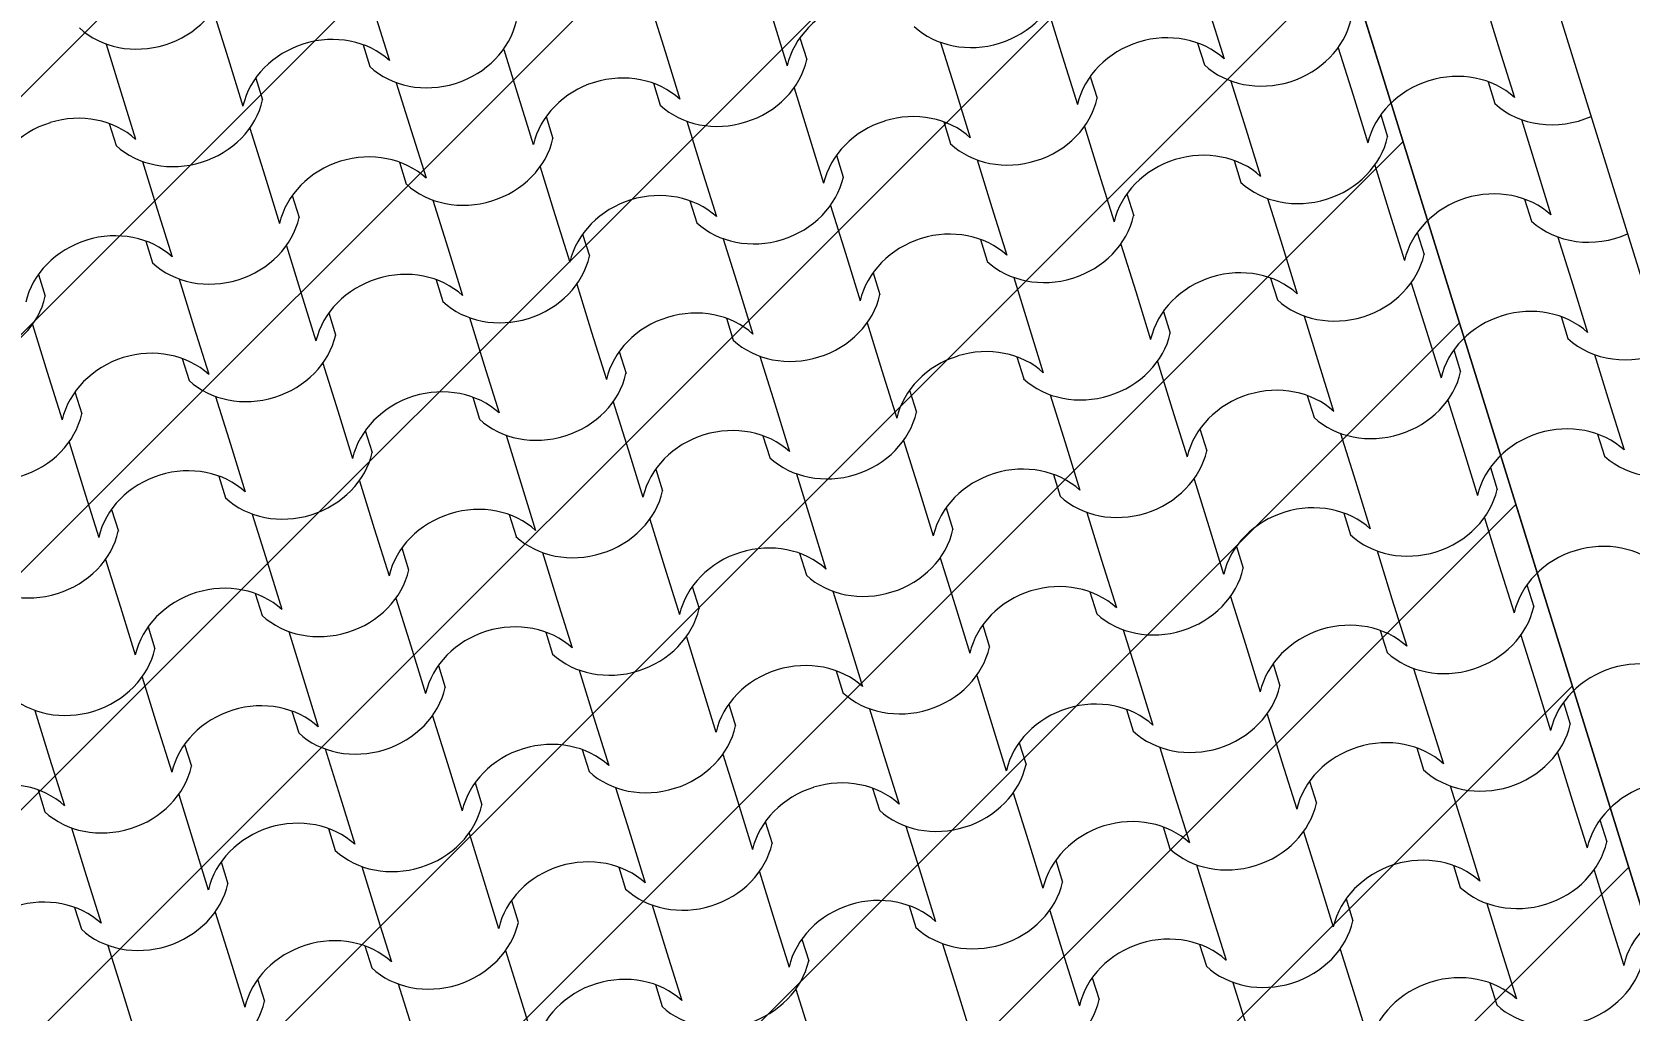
# Model space of a CAD drawing. Header units: metres. Extents: x -111189 to -108577, y -72951 to -72647.
# Drawn here: x -111163.467 to -111161.758, y -72921.207 to -72920.16 of the extents above; entities that cross this region are included whole.
import ezdxf

# ---------------------------------------------------------------- set-up
doc = ezdxf.new("R2010")
doc.units = ezdxf.units.M
doc.header["$MEASUREMENT"] = 0
doc.set_wipeout_variables(frame=1)
doc.linetypes.add('OTK - Traço Ponto', pattern=[0.2, 0.1, -0.05, 0, -0.05])
doc.linetypes.add('Wipeout_Contour', pattern=[1, 0, -1])
for name, color, linetype in [('00 - Cotas Implantação', 7, 'Continuous'), ('02 - PASSEIOS', 7, 'Continuous'), ('03 - COBERTURA', 7, 'Continuous'), ('03 - LAJES', 7, 'Continuous'), ('13 - IMPLANTAÇÃO (apoio).Layer Apoio', 7, 'Continuous')]:
    doc.layers.add(name, color=color, linetype=linetype)
doc.styles.add('ESTILO_GERADO_2', font='malgunsl.ttf')
doc.dimstyles.new('ESTILO_GERADO__1', dxfattribs={"dimtxt": 0.15, "dimasz": 0.095, "dimexe": 0.18, "dimexo": 0.5, "dimgap": 0, "dimtad": 1, "dimzin": 0, "dimdsep": 46, "dimtxsty": 'ESTILO_GERADO_2', "dimblk": 'ARROWHEAD_2', "dimblk1": 'ARROWHEAD_2', "dimblk2": 'ARROWHEAD_2', "dimcen": 0.09, "dimclrd": 7, "dimclre": 7, "dimclrt": 7, "dimadec": 0, "dimazin": 0, "dimtfac": 1, "dimtdec": 4, "dimtmove": 0, "dimatfit": 3, "dimfxl": 1, "dimtolj": 1, "dimtzin": 0, "dimarcsym": 0})

# ---------------------------------------------------------------- blocks, each defined once
blk = doc.blocks.new('Malha_8_1', base_point=(-111182.45, -72914.5203))
at = {"color": 254, "linetype": 'Wipeout_Contour', "lineweight": 0, "ltscale": 1861428.278801215}
blk.add_wipeout([(-111182.45, -72914.5203), (-111181.1398, -72916.9324), (-111179.283, -72920.3506), (-111178.6992, -72921.4255), (-111173.1932, -72931.5618), (-111171.3979, -72934.867), (-111163.9365, -72948.6033), (-111162.5896, -72948.18), (-111170.1617, -72934.1975), (-111171.9536, -72930.8885), (-111177.4458, -72920.7467), (-111178.0283, -72919.6711), (-111179.8807, -72916.2505), (-111181.0503, -72914.0907)], dxfattribs=at).dxf.layer = '02 - PASSEIOS'
blk = doc.blocks.new('Laje_9_1', base_point=(-111163.2274, -72916.3267))
at = {"layer": '03 - LAJES', "color": 7, "linetype": 'Continuous', "lineweight": 13, "flags": 128}
blk.add_lwpolyline([(-111163.2274, -72916.3267), (-111160.2738, -72925.8282)], close=True, dxfattribs=at)
blk = doc.blocks.new('Cobertura_1_1', base_point=(-111163.2146, -72915.6944))
at = {"layer": '03 - COBERTURA', "color": 253, "linetype": 'Continuous', "lineweight": 9}
for p, q in [((-111163.2727, -72920.1373), (-111163.2568, -72920.1883)), ((-111163.1, -72920.1396), (-111163.0841, -72920.1906)), ((-111162.8051, -72920.1299), (-111162.7892, -72920.1809)), ((-111162.3795, -72920.1356), (-111162.3637, -72920.1866)), ((-111162.2068, -72920.1378), (-111162.191, -72920.1888)), ((-111161.9119, -72920.1281), (-111161.8961, -72920.1792)), ((-111162.6744, -72920.1452), (-111162.6586, -72920.1962)), ((-111163.3875, -72920.173), (-111163.3717, -72920.224)), ((-111163.1124, -72920.1737), (-111163.1052, -72920.1971)), ((-111162.9619, -72920.1787), (-111162.9461, -72920.2297)), ((-111162.6448, -72920.1663), (-111162.6376, -72920.1897)), ((-111162.4943, -72920.1712), (-111162.4785, -72920.2223)), ((-111162.2193, -72920.1719), (-111162.212, -72920.1954)), ((-111162.0688, -72920.1769), (-111162.0529, -72920.2279)), ((-111163.2568, -72920.1883), (-111163.241, -72920.2394)), ((-111162.7892, -72920.1809), (-111162.7734, -72920.2319)), ((-111162.3637, -72920.1866), (-111162.3478, -72920.2376)), ((-111161.8961, -72920.1792), (-111161.8802, -72920.2302)), ((-111163.2273, -72920.2094), (-111163.22, -72920.2328)), ((-111162.3341, -72920.2076), (-111162.3268, -72920.2311)), ((-111162.1836, -72920.2126), (-111162.1677, -72920.2636)), ((-111163.3717, -72920.224), (-111163.3558, -72920.275)), ((-111163.0768, -72920.2144), (-111163.0609, -72920.2654)), ((-111162.9461, -72920.2297), (-111162.9302, -72920.2807)), ((-111162.8017, -72920.215), (-111162.7944, -72920.2385)), ((-111162.6512, -72920.22), (-111162.6353, -72920.271)), ((-111162.4785, -72920.2223), (-111162.4626, -72920.2733)), ((-111162.0529, -72920.2279), (-111162.037, -72920.2789)), ((-111161.9085, -72920.2133), (-111161.9012, -72920.2367)), ((-111163.3841, -72920.2581), (-111163.3768, -72920.2816)), ((-111163.2336, -72920.2631), (-111163.2177, -72920.3141)), ((-111162.9165, -72920.2507), (-111162.9092, -72920.2742)), ((-111162.766, -72920.2557), (-111162.7501, -72920.3067)), ((-111162.4909, -72920.2564), (-111162.4836, -72920.2798)), ((-111162.3404, -72920.2613), (-111162.3246, -72920.3124)), ((-111162.1677, -72920.2636), (-111162.1519, -72920.3146)), ((-111162.0233, -72920.2489), (-111162.016, -72920.2724)), ((-111161.8728, -72920.2539), (-111161.857, -72920.3049)), ((-111163.0609, -72920.2654), (-111163.045, -72920.3164)), ((-111162.6353, -72920.271), (-111162.6195, -72920.322)), ((-111162.6057, -72920.292), (-111162.5985, -72920.3155)), ((-111162.4552, -72920.297), (-111162.4394, -72920.3481)), ((-111162.1802, -72920.2977), (-111162.1729, -72920.3212)), ((-111163.3484, -72920.2988), (-111163.3326, -72920.3498)), ((-111163.2177, -72920.3141), (-111163.2019, -72920.3651)), ((-111163.0733, -72920.2995), (-111163.0661, -72920.3229)), ((-111162.9228, -72920.3045), (-111162.907, -72920.3555)), ((-111162.7501, -72920.3067), (-111162.7343, -72920.3577)), ((-111162.3246, -72920.3124), (-111162.3087, -72920.3634)), ((-111162.0297, -72920.3027), (-111162.0138, -72920.3537)), ((-111161.857, -72920.3049), (-111161.8411, -72920.356)), ((-111163.1882, -72920.3352), (-111163.1809, -72920.3586)), ((-111163.0377, -72920.3401), (-111163.0218, -72920.3912)), ((-111162.7626, -72920.3408), (-111162.7553, -72920.3643)), ((-111162.6121, -72920.3458), (-111162.5962, -72920.3968)), ((-111162.4394, -72920.3481), (-111162.4235, -72920.3991)), ((-111162.295, -72920.3334), (-111162.2877, -72920.3568)), ((-111162.1445, -72920.3384), (-111162.1286, -72920.3894)), ((-111161.8694, -72920.339), (-111161.8621, -72920.3625)), ((-111163.3326, -72920.3498), (-111163.3167, -72920.4008)), ((-111162.907, -72920.3555), (-111162.8911, -72920.4065)), ((-111162.0138, -72920.3537), (-111161.9979, -72920.4047)), ((-111162.8774, -72920.3765), (-111162.8701, -72920.3999)), ((-111162.7269, -72920.3815), (-111162.711, -72920.4325)), ((-111162.4518, -72920.3821), (-111162.4445, -72920.4056)), ((-111161.9842, -72920.3747), (-111161.9769, -72920.3982)), ((-111161.8337, -72920.3797), (-111161.8179, -72920.4307)), ((-111163.345, -72920.3839), (-111163.3377, -72920.4074)), ((-111163.1945, -72920.3889), (-111163.1786, -72920.4399)), ((-111163.0218, -72920.3912), (-111163.0059, -72920.4422)), ((-111162.5962, -72920.3968), (-111162.5804, -72920.4478)), ((-111162.3013, -72920.3871), (-111162.2855, -72920.4381)), ((-111162.1286, -72920.3894), (-111162.1128, -72920.4404)), ((-111162.5666, -72920.4178), (-111162.5594, -72920.4413)), ((-111163.4598, -72920.4196), (-111163.4525, -72920.4431)), ((-111163.3093, -72920.4246), (-111163.2935, -72920.4756)), ((-111163.0342, -72920.4253), (-111163.027, -72920.4487)), ((-111162.8837, -72920.4302), (-111162.8679, -72920.4813)), ((-111162.711, -72920.4325), (-111162.6952, -72920.4835)), ((-111162.4161, -72920.4228), (-111162.4003, -72920.4738)), ((-111162.1411, -72920.4235), (-111162.1338, -72920.4469)), ((-111161.9906, -72920.4285), (-111161.9747, -72920.4795)), ((-111161.8179, -72920.4307), (-111161.802, -72920.4817)), ((-111163.1786, -72920.4399), (-111163.1628, -72920.4909)), ((-111162.2855, -72920.4381), (-111162.2696, -72920.4892)), ((-111163.1491, -72920.4609), (-111163.1418, -72920.4844)), ((-111162.9986, -72920.4659), (-111162.9827, -72920.5169)), ((-111162.7235, -72920.4666), (-111162.7162, -72920.49)), ((-111162.2559, -72920.4592), (-111162.2486, -72920.4826)), ((-111162.1054, -72920.4642), (-111162.0895, -72920.5152)), ((-111161.8303, -72920.4648), (-111161.823, -72920.4883)), ((-111163.4662, -72920.4733), (-111163.4503, -72920.5244)), ((-111163.2935, -72920.4756), (-111163.2776, -72920.5266)), ((-111162.8679, -72920.4813), (-111162.852, -72920.5323)), ((-111162.573, -72920.4716), (-111162.5571, -72920.5226)), ((-111162.4003, -72920.4738), (-111162.3844, -72920.5249)), ((-111161.9747, -72920.4795), (-111161.9588, -72920.5305)), ((-111162.8383, -72920.5023), (-111162.831, -72920.5257)), ((-111161.9451, -72920.5005), (-111161.9378, -72920.524)), ((-111163.3059, -72920.5097), (-111163.2986, -72920.5332)), ((-111163.1554, -72920.5147), (-111163.1395, -72920.5657)), ((-111162.9827, -72920.5169), (-111162.9668, -72920.568)), ((-111162.6878, -72920.5073), (-111162.6719, -72920.5583)), ((-111162.4127, -72920.5079), (-111162.4054, -72920.5314)), ((-111162.2622, -72920.5129), (-111162.2464, -72920.5639)), ((-111162.0895, -72920.5152), (-111162.0737, -72920.5662)), ((-111161.7946, -72920.5055), (-111161.7788, -72920.5565)), ((-111163.4503, -72920.5244), (-111163.4344, -72920.5754)), ((-111162.5571, -72920.5226), (-111162.5413, -72920.5736)), ((-111163.4207, -72920.5454), (-111163.4134, -72920.5688)), ((-111163.2702, -72920.5504), (-111163.2544, -72920.6014)), ((-111162.9951, -72920.551), (-111162.9878, -72920.5745)), ((-111162.5275, -72920.5436), (-111162.5202, -72920.5671)), ((-111162.377, -72920.5486), (-111162.3612, -72920.5996)), ((-111162.102, -72920.5493), (-111162.0947, -72920.5727)), ((-111161.9515, -72920.5543), (-111161.9356, -72920.6053)), ((-111163.1395, -72920.5657), (-111163.1237, -72920.6167)), ((-111162.8446, -72920.556), (-111162.8288, -72920.607)), ((-111162.6719, -72920.5583), (-111162.6561, -72920.6093)), ((-111162.2464, -72920.5639), (-111162.2305, -72920.615)), ((-111161.7788, -72920.5565), (-111161.7629, -72920.6075)), ((-111163.11, -72920.5867), (-111163.1027, -72920.6102)), ((-111162.2168, -72920.585), (-111162.2095, -72920.6084)), ((-111163.4271, -72920.5991), (-111163.4112, -72920.6502)), ((-111163.2544, -72920.6014), (-111163.2385, -72920.6524)), ((-111162.9594, -72920.5917), (-111162.9436, -72920.6427)), ((-111162.6844, -72920.5924), (-111162.6771, -72920.6158)), ((-111162.5339, -72920.5974), (-111162.518, -72920.6484)), ((-111162.3612, -72920.5996), (-111162.3453, -72920.6506)), ((-111162.0663, -72920.59), (-111162.0504, -72920.641)), ((-111161.9356, -72920.6053), (-111161.9197, -72920.6563)), ((-111161.7912, -72920.5906), (-111161.7839, -72920.6141)), ((-111162.8288, -72920.607), (-111162.8129, -72920.6581)), ((-111163.2668, -72920.6355), (-111163.2595, -72920.6589)), ((-111162.7992, -72920.6281), (-111162.7919, -72920.6515)), ((-111162.6487, -72920.6331), (-111162.6328, -72920.6841)), ((-111162.3736, -72920.6337), (-111162.3663, -72920.6572)), ((-111162.2231, -72920.6387), (-111162.2073, -72920.6897)), ((-111161.906, -72920.6263), (-111161.8987, -72920.6498)), ((-111163.4112, -72920.6502), (-111163.3953, -72920.7012)), ((-111163.1163, -72920.6405), (-111163.1004, -72920.6915)), ((-111162.9436, -72920.6427), (-111162.9277, -72920.6938)), ((-111162.518, -72920.6484), (-111162.5022, -72920.6994)), ((-111162.0504, -72920.641), (-111162.0346, -72920.692)), ((-111163.3816, -72920.6712), (-111163.3743, -72920.6946)), ((-111162.4884, -72920.6694), (-111162.4811, -72920.6929)), ((-111162.3379, -72920.6744), (-111162.3221, -72920.7254)), ((-111163.2311, -72920.6762), (-111163.2152, -72920.7272)), ((-111163.1004, -72920.6915), (-111163.0846, -72920.7425)), ((-111162.956, -72920.6768), (-111162.9487, -72920.7003)), ((-111162.8055, -72920.6818), (-111162.7897, -72920.7328)), ((-111162.6328, -72920.6841), (-111162.617, -72920.7351)), ((-111162.2073, -72920.6897), (-111162.1914, -72920.7407)), ((-111162.0629, -72920.6751), (-111162.0556, -72920.6985)), ((-111161.9124, -72920.6801), (-111161.8965, -72920.7311)), ((-111163.3879, -72920.7249), (-111163.3721, -72920.7759)), ((-111163.0709, -72920.7125), (-111163.0636, -72920.736)), ((-111162.9203, -72920.7175), (-111162.9045, -72920.7685)), ((-111162.6453, -72920.7182), (-111162.638, -72920.7416)), ((-111162.4948, -72920.7232), (-111162.4789, -72920.7742)), ((-111162.3221, -72920.7254), (-111162.3062, -72920.7764)), ((-111162.1777, -72920.7108), (-111162.1704, -72920.7342)), ((-111162.0272, -72920.7157), (-111162.0113, -72920.7668)), ((-111163.2152, -72920.7272), (-111163.1994, -72920.7782)), ((-111162.7897, -72920.7328), (-111162.7738, -72920.7838)), ((-111161.8965, -72920.7311), (-111161.8806, -72920.7821)), ((-111162.7601, -72920.7539), (-111162.7528, -72920.7773)), ((-111162.6096, -72920.7589), (-111162.5937, -72920.8099)), ((-111162.3345, -72920.7595), (-111162.3272, -72920.783)), ((-111161.8669, -72920.7521), (-111161.8596, -72920.7756)), ((-111163.3721, -72920.7759), (-111163.3562, -72920.827)), ((-111163.2277, -72920.7613), (-111163.2204, -72920.7847)), ((-111163.0772, -72920.7663), (-111163.0613, -72920.8173)), ((-111162.9045, -72920.7685), (-111162.8886, -72920.8195)), ((-111162.4789, -72920.7742), (-111162.4631, -72920.8252)), ((-111162.184, -72920.7645), (-111162.1682, -72920.8155)), ((-111162.0113, -72920.7668), (-111161.9955, -72920.8178)), ((-111163.3425, -72920.797), (-111163.3352, -72920.8204)), ((-111163.192, -72920.802), (-111163.1761, -72920.853)), ((-111162.9169, -72920.8026), (-111162.9096, -72920.8261)), ((-111162.7664, -72920.8076), (-111162.7506, -72920.8586)), ((-111162.5937, -72920.8099), (-111162.5779, -72920.8609)), ((-111162.4493, -72920.7952), (-111162.442, -72920.8187)), ((-111162.2988, -72920.8002), (-111162.283, -72920.8512)), ((-111162.0238, -72920.8009), (-111162.0165, -72920.8243)), ((-111161.8733, -72920.8058), (-111161.8574, -72920.8569)), ((-111163.0613, -72920.8173), (-111163.0455, -72920.8683)), ((-111162.1682, -72920.8155), (-111162.1523, -72920.8665)), ((-111163.0317, -72920.8383), (-111163.0245, -72920.8618)), ((-111162.8812, -72920.8433), (-111162.8654, -72920.8943)), ((-111162.6062, -72920.844), (-111162.5989, -72920.8674)), ((-111162.1386, -72920.8365), (-111162.1313, -72920.86)), ((-111161.9881, -72920.8415), (-111161.9722, -72920.8926)), ((-111163.3488, -72920.8507), (-111163.333, -72920.9017)), ((-111163.1761, -72920.853), (-111163.1603, -72920.904)), ((-111162.7506, -72920.8586), (-111162.7347, -72920.9096)), ((-111162.4557, -72920.849), (-111162.4398, -72920.9)), ((-111162.283, -72920.8512), (-111162.2671, -72920.9022)), ((-111161.8574, -72920.8569), (-111161.8415, -72920.9079)), ((-111161.8278, -72920.8779), (-111161.8205, -72920.9013)), ((-111163.4637, -72920.8864), (-111163.4478, -72920.9374)), ((-111163.1886, -72920.8871), (-111163.1813, -72920.9105)), ((-111163.0381, -72920.8921), (-111163.0222, -72920.9431)), ((-111162.8654, -72920.8943), (-111162.8495, -72920.9453)), ((-111162.721, -72920.8797), (-111162.7137, -72920.9031)), ((-111162.5705, -72920.8846), (-111162.5546, -72920.9357)), ((-111162.2954, -72920.8853), (-111162.2881, -72920.9088)), ((-111162.1449, -72920.8903), (-111162.129, -72920.9413)), ((-111161.9722, -72920.8926), (-111161.9563, -72920.9436)), ((-111163.333, -72920.9017), (-111163.3171, -72920.9527)), ((-111162.4398, -72920.9), (-111162.424, -72920.951)), ((-111163.3034, -72920.9228), (-111163.2961, -72920.9462)), ((-111163.1529, -72920.9277), (-111163.137, -72920.9788)), ((-111162.8778, -72920.9284), (-111162.8705, -72920.9519)), ((-111162.4102, -72920.921), (-111162.4029, -72920.9444)), ((-111162.2597, -72920.926), (-111162.2439, -72920.977)), ((-111161.9847, -72920.9266), (-111161.9774, -72920.9501)), ((-111163.4478, -72920.9374), (-111163.4319, -72920.9884)), ((-111163.0222, -72920.9431), (-111163.0064, -72920.9941)), ((-111162.7273, -72920.9334), (-111162.7115, -72920.9844)), ((-111162.5546, -72920.9357), (-111162.5388, -72920.9867)), ((-111162.129, -72920.9413), (-111162.1132, -72920.9923)), ((-111161.8341, -72920.9316), (-111161.8183, -72920.9826)), ((-111162.9926, -72920.9641), (-111162.9854, -72920.9876)), ((-111162.0995, -72920.9623), (-111162.0922, -72920.9858)), ((-111163.4602, -72920.9715), (-111163.453, -72920.995)), ((-111163.3097, -72920.9765), (-111163.2939, -72921.0275)), ((-111163.137, -72920.9788), (-111163.1212, -72921.0298)), ((-111162.8421, -72920.9691), (-111162.8263, -72921.0201)), ((-111162.5671, -72920.9698), (-111162.5598, -72920.9932)), ((-111162.4166, -72920.9747), (-111162.4007, -72921.0258)), ((-111162.2439, -72920.977), (-111162.228, -72921.028)), ((-111161.949, -72920.9673), (-111161.9331, -72921.0183)), ((-111162.7115, -72920.9844), (-111162.6956, -72921.0354)), ((-111161.8183, -72920.9826), (-111161.8024, -72921.0337)), ((-111163.4246, -72921.0122), (-111163.4087, -72921.0632)), ((-111163.1495, -72921.0129), (-111163.1422, -72921.0363)), ((-111162.6819, -72921.0054), (-111162.6746, -72921.0289)), ((-111162.5314, -72921.0104), (-111162.5155, -72921.0614)), ((-111162.2563, -72921.0111), (-111162.249, -72921.0345)), ((-111162.1058, -72921.0161), (-111162.0899, -72921.0671)), ((-111161.7887, -72921.0037), (-111161.7814, -72921.0271)), ((-111163.2939, -72921.0275), (-111163.278, -72921.0785)), ((-111162.999, -72921.0178), (-111162.9831, -72921.0689)), ((-111162.8263, -72921.0201), (-111162.8104, -72921.0711)), ((-111162.4007, -72921.0258), (-111162.3848, -72921.0768)), ((-111161.9331, -72921.0183), (-111161.9172, -72921.0694)), ((-111163.2643, -72921.0485), (-111163.257, -72921.072)), ((-111162.3711, -72921.0468), (-111162.3638, -72921.0702)), ((-111163.4087, -72921.0632), (-111163.3928, -72921.1142)), ((-111163.1138, -72921.0535), (-111163.0979, -72921.1046)), ((-111162.8387, -72921.0542), (-111162.8314, -72921.0777)), ((-111162.6882, -72921.0592), (-111162.6724, -72921.1102)), ((-111162.5155, -72921.0614), (-111162.4997, -72921.1125)), ((-111162.2206, -72921.0518), (-111162.2048, -72921.1028)), ((-111162.0899, -72921.0671), (-111162.0741, -72921.1181)), ((-111161.9456, -72921.0524), (-111161.9383, -72921.0759)), ((-111161.795, -72921.0574), (-111161.7792, -72921.1084)), ((-111162.9831, -72921.0689), (-111162.9673, -72921.1199)), ((-111163.4211, -72921.0973), (-111163.4139, -72921.1208)), ((-111162.9535, -72921.0899), (-111162.9463, -72921.1133)), ((-111162.803, -72921.0949), (-111162.7872, -72921.1459)), ((-111162.528, -72921.0955), (-111162.5207, -72921.119)), ((-111162.3775, -72921.1005), (-111162.3616, -72921.1515)), ((-111162.0604, -72921.0881), (-111162.0531, -72921.1116)), ((-111161.9099, -72921.0931), (-111161.894, -72921.1441)), ((-111163.2706, -72921.1023), (-111163.2548, -72921.1533)), ((-111163.0979, -72921.1046), (-111163.0821, -72921.1556)), ((-111162.6724, -72921.1102), (-111162.6565, -72921.1612)), ((-111162.2048, -72921.1028), (-111162.1889, -72921.1538)), ((-111161.7792, -72921.1084), (-111161.7633, -72921.1595)), ((-111162.6428, -72921.1312), (-111162.6355, -72921.1547)), ((-111163.3855, -72921.138), (-111163.3696, -72921.189)), ((-111163.1104, -72921.1386), (-111163.1031, -72921.1621)), ((-111162.9599, -72921.1436), (-111162.944, -72921.1947)), ((-111162.7872, -72921.1459), (-111162.7713, -72921.1969)), ((-111162.4923, -72921.1362), (-111162.4764, -72921.1872)), ((-111162.3616, -72921.1515), (-111162.3457, -72921.2026)), ((-111162.2172, -72921.1369), (-111162.2099, -72921.1603)), ((-111162.0667, -72921.1419), (-111162.0508, -72921.1929)), ((-111161.894, -72921.1441), (-111161.8781, -72921.1951)), ((-111163.2548, -72921.1533), (-111163.2389, -72921.2043)), ((-111163.2252, -72921.1743), (-111163.2179, -72921.1978)), ((-111163.0747, -72921.1793), (-111163.0588, -72921.2303)), ((-111162.7996, -72921.18), (-111162.7923, -72921.2034)), ((-111162.6491, -72921.185), (-111162.6333, -72921.236)), ((-111162.332, -72921.1726), (-111162.3247, -72921.196)), ((-111162.1815, -72921.1776), (-111162.1657, -72921.2286)), ((-111161.9064, -72921.1782), (-111161.8992, -72921.2017)), ((-111163.3696, -72921.189), (-111163.3537, -72921.24)), ((-111162.944, -72921.1947), (-111162.9282, -72921.2457)), ((-111162.4764, -72921.1872), (-111162.4606, -72921.2382)), ((-111162.0508, -72921.1929), (-111162.035, -72921.2439))]:
    blk.add_line(p, q, dxfattribs=at)
at = {"layer": '03 - COBERTURA', "color": 7, "linetype": 'Continuous', "lineweight": 13, "flags": 128}
blk.add_lwpolyline([(-111162.2572, -72918.774), (-111161.2999, -72921.8537)], dxfattribs=at)
at = {"layer": '03 - COBERTURA', "color": 253, "linetype": 'Continuous', "lineweight": 9}
for centre, major_axis, start_param, end_param in [((-111163.3482, -72920.0968), (0.0878, 0.0273), 3.607672, 5.817106), ((-111162.4551, -72920.0951), (0.0878, 0.0273), 3.607672, 5.817106), ((-111162.569, -72920.2069), (0.0883, 0.0274), 1.573772, 2.670554), ((-111163.0375, -72920.1382), (0.0878, 0.0273), 3.607672, 5.817106), ((-111162.2587, -72920.2484), (0.0883, 0.0274), 0.471039, 1.56782), ((-111162.1443, -72920.1364), (0.0878, 0.0273), 3.607672, 5.817106), ((-111163.1514, -72920.25), (0.0883, 0.0274), 1.573772, 2.670554), ((-111163.1519, -72920.2502), (0.0883, 0.0274), 0.471039, 1.56782), ((-111162.2582, -72920.2482), (0.0883, 0.0274), 1.573772, 2.670554), ((-111162.7267, -72920.1795), (0.0878, 0.0273), 3.607672, 5.817106), ((-111162.8412, -72920.2915), (0.0883, 0.0274), 0.471039, 1.56782), ((-111161.9475, -72920.2896), (0.0883, 0.0274), 1.573772, 2.670554), ((-111161.948, -72920.2897), (0.0883, 0.0274), 0.471039, 1.56782), ((-111162.8406, -72920.2913), (0.0883, 0.0274), 1.573772, 2.670554), ((-111163.4236, -72920.3346), (0.0883, 0.0274), 0.471039, 1.56782), ((-111163.3091, -72920.2226), (0.0878, 0.0273), 3.607672, 5.817106), ((-111162.5304, -72920.3328), (0.0883, 0.0274), 0.471039, 1.56782), ((-111162.416, -72920.2209), (0.0878, 0.0273), 3.607672, 5.817106), ((-111161.8335, -72920.1778), (0.0878, 0.0273), 3.607672, 4.844619), ((-111163.423, -72920.3345), (0.0883, 0.0274), 1.573772, 2.670554), ((-111162.5299, -72920.3327), (0.0883, 0.0274), 1.573772, 2.670554), ((-111162.9984, -72920.264), (0.0878, 0.0273), 3.607672, 5.817106), ((-111162.1052, -72920.2622), (0.0878, 0.0273), 3.607672, 5.817106), ((-111163.1128, -72920.376), (0.0883, 0.0274), 0.471039, 1.56782), ((-111162.2191, -72920.374), (0.0883, 0.0274), 1.573772, 2.670554), ((-111162.2196, -72920.3742), (0.0883, 0.0274), 0.471039, 1.56782), ((-111163.1123, -72920.3758), (0.0883, 0.0274), 1.573772, 2.670554), ((-111162.8021, -72920.4173), (0.0883, 0.0274), 0.471039, 1.56782), ((-111162.6876, -72920.3053), (0.0878, 0.0273), 3.607672, 5.817106), ((-111161.9089, -72920.4155), (0.0883, 0.0274), 0.471039, 1.56782), ((-111162.8015, -72920.4171), (0.0883, 0.0274), 1.573772, 2.670554), ((-111161.9083, -72920.4154), (0.0883, 0.0274), 1.573772, 2.670554), ((-111163.27, -72920.3484), (0.0878, 0.0273), 3.607672, 5.817106), ((-111162.3769, -72920.3467), (0.0878, 0.0273), 3.607672, 5.817106), ((-111161.7944, -72920.3035), (0.0878, 0.0273), 3.607672, 4.844619), ((-111163.3839, -72920.4602), (0.0883, 0.0274), 1.573772, 2.670554), ((-111163.3845, -72920.4604), (0.0883, 0.0274), 0.471039, 1.56782), ((-111162.4908, -72920.4585), (0.0883, 0.0274), 1.573772, 2.670554), ((-111162.4913, -72920.4586), (0.0883, 0.0274), 0.471039, 1.56782), ((-111162.9593, -72920.3898), (0.0878, 0.0273), 3.607672, 5.817106), ((-111162.0661, -72920.388), (0.0878, 0.0273), 3.607672, 5.817106), ((-111163.0737, -72920.5017), (0.0883, 0.0274), 0.471039, 1.56782), ((-111162.1805, -72920.5), (0.0883, 0.0274), 0.471039, 1.56782), ((-111163.0732, -72920.5016), (0.0883, 0.0274), 1.573772, 2.670554), ((-111162.18, -72920.4998), (0.0883, 0.0274), 1.573772, 2.670554), ((-111163.5417, -72920.4329), (0.0878, 0.0273), 3.607672, 5.817106), ((-111162.6485, -72920.4311), (0.0878, 0.0273), 3.607672, 5.817106), ((-111162.7624, -72920.5429), (0.0883, 0.0274), 1.573772, 2.670554), ((-111162.7629, -72920.5431), (0.0883, 0.0274), 0.471039, 1.56782), ((-111161.8692, -72920.5412), (0.0883, 0.0274), 1.573772, 2.670554), ((-111161.8698, -72920.5413), (0.0883, 0.0274), 0.471039, 1.56782), ((-111163.2309, -72920.4742), (0.0878, 0.0273), 3.607672, 5.817106), ((-111162.3378, -72920.4724), (0.0878, 0.0273), 3.607672, 5.817106), ((-111163.3454, -72920.5862), (0.0883, 0.0274), 0.471039, 1.56782), ((-111162.4522, -72920.5844), (0.0883, 0.0274), 0.471039, 1.56782), ((-111161.7553, -72920.4293), (0.0878, 0.0273), 3.607672, 4.844619), ((-111163.3448, -72920.586), (0.0883, 0.0274), 1.573772, 2.670554), ((-111162.4517, -72920.5843), (0.0883, 0.0274), 1.573772, 2.670554), ((-111162.9202, -72920.5156), (0.0878, 0.0273), 3.607672, 5.817106), ((-111162.027, -72920.5138), (0.0878, 0.0273), 3.607672, 5.817106), ((-111163.0341, -72920.6274), (0.0883, 0.0274), 1.573772, 2.670554), ((-111163.0346, -72920.6275), (0.0883, 0.0274), 0.471039, 1.56782), ((-111162.1409, -72920.6256), (0.0883, 0.0274), 1.573772, 2.670554), ((-111162.1414, -72920.6258), (0.0883, 0.0274), 0.471039, 1.56782), ((-111163.5026, -72920.5587), (0.0878, 0.0273), 3.607672, 5.817106), ((-111162.6094, -72920.5569), (0.0878, 0.0273), 3.607672, 5.817106), ((-111162.7238, -72920.6689), (0.0883, 0.0274), 0.471039, 1.56782), ((-111161.8307, -72920.6671), (0.0883, 0.0274), 0.471039, 1.56782), ((-111162.7233, -72920.6687), (0.0883, 0.0274), 1.573772, 2.670554), ((-111161.8301, -72920.6669), (0.0883, 0.0274), 1.573772, 2.670554), ((-111163.1918, -72920.6), (0.0878, 0.0273), 3.607672, 5.817106), ((-111162.4131, -72920.7102), (0.0883, 0.0274), 0.471039, 1.56782), ((-111162.2987, -72920.5982), (0.0878, 0.0273), 3.607672, 5.817106), ((-111161.7162, -72920.5551), (0.0878, 0.0273), 3.607672, 4.844619), ((-111163.3057, -72920.7118), (0.0883, 0.0274), 1.573772, 2.670554), ((-111163.3063, -72920.712), (0.0883, 0.0274), 0.471039, 1.56782), ((-111162.4126, -72920.7101), (0.0883, 0.0274), 1.573772, 2.670554), ((-111162.8811, -72920.6413), (0.0878, 0.0273), 3.607672, 5.817106), ((-111161.9879, -72920.6396), (0.0878, 0.0273), 3.607672, 5.817106), ((-111162.9955, -72920.7533), (0.0883, 0.0274), 0.471039, 1.56782), ((-111162.1018, -72920.7514), (0.0883, 0.0274), 1.573772, 2.670554), ((-111162.1023, -72920.7516), (0.0883, 0.0274), 0.471039, 1.56782), ((-111162.995, -72920.7532), (0.0883, 0.0274), 1.573772, 2.670554), ((-111163.4635, -72920.6844), (0.0878, 0.0273), 3.607672, 5.817106), ((-111162.6847, -72920.7947), (0.0883, 0.0274), 0.471039, 1.56782), ((-111162.5703, -72920.6827), (0.0878, 0.0273), 3.607672, 5.817106), ((-111161.7916, -72920.7929), (0.0883, 0.0274), 0.471039, 1.56782), ((-111162.6842, -72920.7945), (0.0883, 0.0274), 1.573772, 2.670554), ((-111161.791, -72920.7927), (0.0883, 0.0274), 1.573772, 2.670554), ((-111163.1527, -72920.7258), (0.0878, 0.0273), 3.607672, 5.817106), ((-111162.2596, -72920.724), (0.0878, 0.0273), 3.607672, 5.817106), ((-111163.2672, -72920.8378), (0.0883, 0.0274), 0.471039, 1.56782), ((-111162.3735, -72920.8358), (0.0883, 0.0274), 1.573772, 2.670554), ((-111162.374, -72920.836), (0.0883, 0.0274), 0.471039, 1.56782), ((-111163.2666, -72920.8376), (0.0883, 0.0274), 1.573772, 2.670554), ((-111161.9488, -72920.7654), (0.0878, 0.0273), 3.607672, 5.817106), ((-111162.9564, -72920.8791), (0.0883, 0.0274), 0.471039, 1.56782), ((-111162.842, -72920.7671), (0.0878, 0.0273), 3.607672, 5.817106), ((-111162.0632, -72920.8773), (0.0883, 0.0274), 0.471039, 1.56782), ((-111162.9559, -72920.8789), (0.0883, 0.0274), 1.573772, 2.670554), ((-111162.0627, -72920.8772), (0.0883, 0.0274), 1.573772, 2.670554), ((-111163.4244, -72920.8102), (0.0878, 0.0273), 3.607672, 5.817106), ((-111162.5312, -72920.8085), (0.0878, 0.0273), 3.607672, 5.817106), ((-111162.6451, -72920.9203), (0.0883, 0.0274), 1.573772, 2.670554), ((-111162.6456, -72920.9205), (0.0883, 0.0274), 0.471039, 1.56782), ((-111161.7519, -72920.9185), (0.0883, 0.0274), 1.573772, 2.670554), ((-111161.7525, -72920.9187), (0.0883, 0.0274), 0.471039, 1.56782), ((-111163.1136, -72920.8516), (0.0878, 0.0273), 3.607672, 5.817106), ((-111162.2204, -72920.8498), (0.0878, 0.0273), 3.607672, 5.817106), ((-111163.2281, -72920.9636), (0.0883, 0.0274), 0.471039, 1.56782), ((-111162.3349, -72920.9618), (0.0883, 0.0274), 0.471039, 1.56782), ((-111163.2275, -72920.9634), (0.0883, 0.0274), 1.573772, 2.670554), ((-111162.3344, -72920.9616), (0.0883, 0.0274), 1.573772, 2.670554), ((-111162.8029, -72920.8929), (0.0878, 0.0273), 3.607672, 5.817106), ((-111161.9097, -72920.8912), (0.0878, 0.0273), 3.607672, 5.817106), ((-111162.9168, -72921.0047), (0.0883, 0.0274), 1.573772, 2.670554), ((-111162.9173, -72921.0049), (0.0883, 0.0274), 0.471039, 1.56782), ((-111162.0236, -72921.003), (0.0883, 0.0274), 1.573772, 2.670554), ((-111162.0241, -72921.0031), (0.0883, 0.0274), 0.471039, 1.56782), ((-111163.3853, -72920.936), (0.0878, 0.0273), 3.607672, 5.817106), ((-111162.4921, -72920.9343), (0.0878, 0.0273), 3.607672, 5.817106), ((-111163.4997, -72921.048), (0.0883, 0.0274), 0.471039, 1.56782), ((-111162.6065, -72921.0462), (0.0883, 0.0274), 0.471039, 1.56782), ((-111162.606, -72921.0461), (0.0883, 0.0274), 1.573772, 2.670554), ((-111161.7128, -72921.0443), (0.0883, 0.0274), 1.573772, 2.670554), ((-111163.0745, -72920.9774), (0.0878, 0.0273), 3.607672, 5.817106), ((-111162.1813, -72920.9756), (0.0878, 0.0273), 3.607672, 5.817106), ((-111163.1884, -72921.0892), (0.0883, 0.0274), 1.573772, 2.670554), ((-111163.189, -72921.0893), (0.0883, 0.0274), 0.471039, 1.56782), ((-111162.2952, -72921.0874), (0.0883, 0.0274), 1.573772, 2.670554), ((-111162.2958, -72921.0876), (0.0883, 0.0274), 0.471039, 1.56782), ((-111162.7638, -72921.0187), (0.0878, 0.0273), 3.607672, 5.817106), ((-111161.8706, -72921.0169), (0.0878, 0.0273), 3.607672, 5.817106), ((-111162.8782, -72921.1307), (0.0883, 0.0274), 0.471039, 1.56782), ((-111161.985, -72921.1289), (0.0883, 0.0274), 0.471039, 1.56782), ((-111162.8777, -72921.1305), (0.0883, 0.0274), 1.573772, 2.670554), ((-111161.9845, -72921.1288), (0.0883, 0.0274), 1.573772, 2.670554), ((-111163.3462, -72921.0618), (0.0878, 0.0273), 3.607672, 5.817106), ((-111162.5674, -72921.172), (0.0883, 0.0274), 0.471039, 1.56782), ((-111162.453, -72921.06), (0.0878, 0.0273), 3.607672, 5.817106), ((-111163.4606, -72921.1738), (0.0883, 0.0274), 0.471039, 1.56782), ((-111162.5669, -72921.1719), (0.0883, 0.0274), 1.573772, 2.670554), ((-111161.6737, -72921.1701), (0.0883, 0.0274), 1.573772, 2.670554), ((-111163.0354, -72921.1032), (0.0878, 0.0273), 3.607672, 5.817106), ((-111162.1422, -72921.1014), (0.0878, 0.0273), 3.607672, 5.817106), ((-111163.1498, -72921.2151), (0.0883, 0.0274), 0.471039, 1.56782), ((-111162.2567, -72921.2134), (0.0883, 0.0274), 0.471039, 1.56782), ((-111163.1493, -72921.215), (0.0883, 0.0274), 1.573772, 2.670554), ((-111162.2561, -72921.2132), (0.0883, 0.0274), 1.573772, 2.670554), ((-111161.8315, -72921.1427), (0.0878, 0.0273), 3.607672, 5.817106), ((-111162.8391, -72921.2565), (0.0883, 0.0274), 0.471039, 1.56782), ((-111162.7247, -72921.1445), (0.0878, 0.0273), 3.607672, 5.817106), ((-111161.9459, -72921.2547), (0.0883, 0.0274), 0.471039, 1.56782), ((-111162.8386, -72921.2563), (0.0883, 0.0274), 1.573772, 2.670554), ((-111161.9454, -72921.2546), (0.0883, 0.0274), 1.573772, 2.670554), ((-111163.3071, -72921.1876), (0.0878, 0.0273), 3.607672, 5.817106), ((-111162.4139, -72921.1858), (0.0878, 0.0273), 3.607672, 5.817106)]:
    blk.add_ellipse(centre, major_axis=major_axis, ratio=0.876216, start_param=start_param, end_param=end_param, dxfattribs=at)
blk = doc.blocks.new('*D128', base_point=(-110957.0649, -73026.2797))
at = {"layer": '00 - Cotas Implantação', "color": 7, "linetype": 'Continuous', "lineweight": 5, "transparency": 16777216}
for p, q in [((-111159.537, -72925.5992), (-111162.4907, -72916.0977)), ((-111159.4475, -72925.5714), (-111160.0145, -72925.7476)), ((-111159.6074, -72925.5833), (-111159.4666, -72925.6151)), ((-111158.0541, -72930.3695), (-111159.537, -72925.5992)), ((-111157.9646, -72930.3417), (-111158.5316, -72930.518)), ((-111158.1245, -72930.3536), (-111157.9837, -72930.3854)), ((-111158.0359, -72930.4279), (-111158.0541, -72930.3695))]:
    blk.add_line(p, q, dxfattribs=at)
at = {"layer": '00 - Cotas Implantação', "color": 7, "lineweight": 5, "transparency": 16777216, "insert": (-111158.8247, -72927.7896), "char_height": 0.15, "attachment_point": 7, "rotation": 287.2685, "style": 'ESTILO_GERADO_2'}
blk.add_mtext('\\A1;{\\pql;\\fMalgun Gothic Semilight|b0|i0|c0|p0;\\W1.000000;5,00}', dxfattribs=at)
blk = doc.blocks.new('ARROWHEAD_2')
at = {"color": 0, "linetype": 'Continuous', "lineweight": 0}
for p, q in [((-0.378, -0.655), (0.378, 0.655)), ((0, 0), (-1, 0))]:
    blk.add_line(p, q, dxfattribs=at)
blk = doc.blocks.new('*D129', base_point=(-110957.0649, -73026.2797))
at = {"layer": '00 - Cotas Implantação', "color": 7, "linetype": 'Continuous', "lineweight": 5, "transparency": 16777216}
for p, q in [((-111162.4907, -72916.0977), (-111163.921, -72911.4965)), ((-111162.4011, -72916.0699), (-111162.9681, -72916.2461)), ((-111162.5611, -72916.0818), (-111162.4203, -72916.1136)), ((-111159.537, -72925.5992), (-111162.4907, -72916.0977)), ((-111159.4475, -72925.5714), (-111160.0145, -72925.7476)), ((-111159.6074, -72925.5833), (-111159.4666, -72925.6151))]:
    blk.add_line(p, q, dxfattribs=at)
at = {"layer": '00 - Cotas Implantação', "color": 7, "lineweight": 5, "transparency": 16777216, "insert": (-111161.043, -72920.6537), "char_height": 0.15, "attachment_point": 7, "rotation": 287.2685, "style": 'ESTILO_GERADO_2'}
blk.add_mtext('\\A1;{\\pql;\\fMalgun Gothic Semilight|b0|i0|c0|p0;\\W1.000000;9,95}', dxfattribs=at)

msp = doc.modelspace()

# ---------------------------------------------------------------- block references
at = {"layer": '02 - PASSEIOS', "color": 7, "lineweight": 13}
msp.add_blockref('Malha_8_1', (-111182.45, -72914.5203), dxfattribs=at)

# ---------------------------------------------------------------- dimensions: what is measured, and where the dimension line sits
at = {"layer": '00 - Cotas Implantação', "color": 7, "linetype": 'Continuous', "lineweight": 5}
dim = msp.add_linear_dim(base=(-111159.537, -72925.5992), p1=(-111158.7909, -72930.5986), p2=(-111160.2738, -72925.8282), angle=107.2685, dimstyle='ESTILO_GERADO__1', dxfattribs=at)
dim.commit()
dim.dimension.update_dxf_attribs({"geometry": '*D128', "text_midpoint": (-111158.6954, -72927.9527), "dimtype": 160, "text_rotation": 287.2685})

# ---------------------------------------------------------------- next in the draw order: hatches: boundary and pattern name
at = {"layer": '13 - IMPLANTAÇÃO (apoio).Layer Apoio', "linetype": 'Continuous', "lineweight": 13}
h = msp.add_hatch(dxfattribs=at)
h.set_pattern_fill('MASONRY_BLOCK_0001', color=134, style=0, pattern_type=2)
h.set_pattern_definition([(45, (-111166.59685, -72922.58399), (-0.1272792, 0.1272792), [])])
h.paths.add_polyline_path([(-111172.9199, -72919.3398), (-111171.3615, -72924.3531), (-111171.1219, -72924.2786), (-111169.7267, -72928.7668), (-111160.2738, -72925.8282), (-111163.2274, -72916.3267)])

# ---------------------------------------------------------------- next in the draw order: linework, layer by layer
at = {"layer": '13 - IMPLANTAÇÃO (apoio).Layer Apoio', "color": 134, "linetype": 'OTK - Traço Ponto', "lineweight": 13, "flags": 128}
msp.add_lwpolyline([(-111172.9199, -72919.3398), (-111171.3615, -72924.3531), (-111171.1219, -72924.2786), (-111169.7267, -72928.7668), (-111160.2738, -72925.8282), (-111163.2274, -72916.3267)], close=True, dxfattribs=at)

# ---------------------------------------------------------------- next in the draw order: block references
at = {"layer": '03 - COBERTURA', "color": 7, "linetype": 'Continuous', "lineweight": 13}
msp.add_blockref('Cobertura_1_1', (-111163.2146, -72915.6944), dxfattribs=at)
at = {"layer": '03 - LAJES', "color": 7, "linetype": 'Continuous', "lineweight": 13}
msp.add_blockref('Laje_9_1', (-111163.2274, -72916.3267), dxfattribs=at)

# ---------------------------------------------------------------- next in the draw order: dimensions: what is measured, and where the dimension line sits
at = {"layer": '00 - Cotas Implantação', "color": 7, "linetype": 'Continuous', "lineweight": 5}
dim = msp.add_linear_dim(base=(-111162.4907, -72916.0977), p1=(-111160.2738, -72925.8282), p2=(-111163.2274, -72916.3267), angle=107.2685, dimstyle='ESTILO_GERADO__1', dxfattribs=at)
dim.commit()
dim.dimension.update_dxf_attribs({"geometry": '*D129', "text_midpoint": (-111160.9137, -72920.8168), "dimtype": 160, "text_rotation": 287.2685})

doc.saveas('drawing.dxf')
